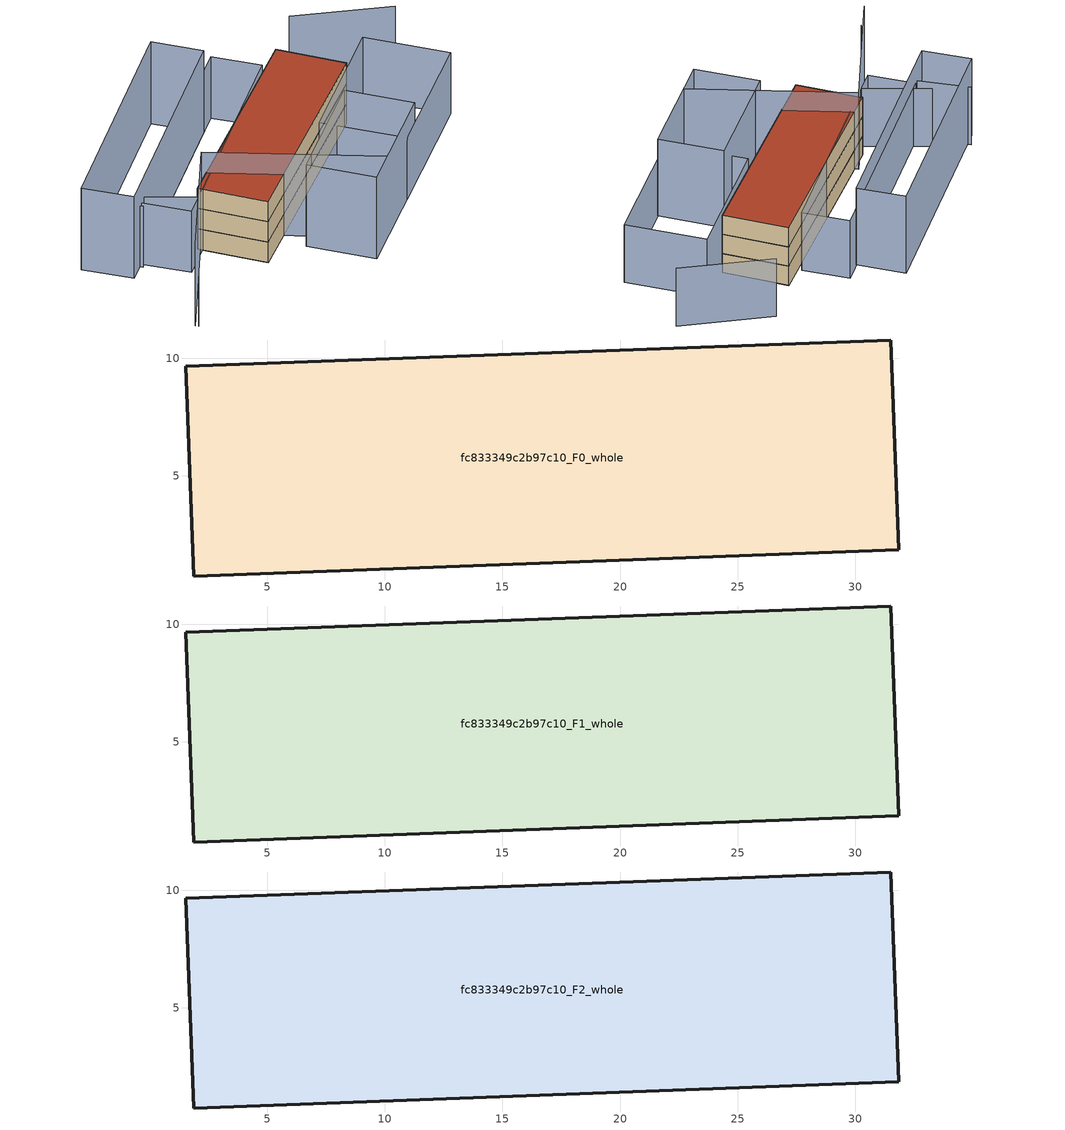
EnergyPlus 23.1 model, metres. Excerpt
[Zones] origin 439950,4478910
fc833349c2b97c10_F0_whole
 floor ground (EU_floor_Construction): 31.84,1.86 31.52,10.77 1.54,9.65 1.88,0.74 z0
 wall outside (EU_wall_Construction): 31.52,10.77 31.84,1.86 1.88,0.74 1.54,9.65 31.52,10.77 z0:3
fc833349c2b97c10_F1_whole
 floor to fc833349c2b97c10_F0_whole (EU_floor_Construction): 31.84,1.86 31.51,10.77 1.54,9.65 1.88,0.74 z3
 wall outside (EU_wall_Construction): 31.52,10.77 31.84,1.86 1.88,0.74 1.54,9.65 31.52,10.77 z3:6
fc833349c2b97c10_F2_whole
 floor to fc833349c2b97c10_F1_whole (EU_floor_Construction): 31.84,1.86 31.51,10.77 1.54,9.65 1.88,0.74 z6
 wall outside (EU_wall_Construction): 31.52,10.77 31.84,1.86 1.88,0.74 1.54,9.65 31.52,10.77 z6:9
 roof outside (EU_roof_Construction): 31.52,10.77 31.84,1.86 1.88,0.74 1.54,9.65 z9
shading: -13.3,4.41 4.69,10.29 / 4.69,10.29 11.61,-10.85 / 23.07,-10.11 7.15,-11.14 / 7.15,-11.14 6.58,-2.34 / 6.58,-2.34 22.5,-1.31 / 22.5,-1.31 23.07,-10.11 / 24.33,17.26 -6.69,14.64 / -6.69,14.64 -7.25,21.21 / -7.25,21.21 23.78,23.83 / 23.78,23.83 24.33,17.26 z0:12; 44.76,0.41 38.36,11.58 / -3.27,17.29 -0.15,8.87 / -0.15,8.87 -13.18,4.05 / -5.32,21.83 -4.17,14.42 / 38.11,-9.12 19.88,-10.32 / 19.88,-10.32 19.15,0.66 / 19.15,0.66 37.39,1.86 / 37.39,1.86 38.11,-9.12 / 27.84,11.15 -3.15,8.61 / -3.15,8.61 -3.67,14.96 / -3.67,14.96 27.32,17.5 / 27.32,17.5 27.84,11.15 z0:9
[Building]
EU S2 Campaign: North Axis=0; Terrain=City; Solar Distribution=FullExterior
[Site:Location]
Madrid: Latitude=40.5; Longitude=-3.5; Time Zone=1; Elevation=609
[SizingPeriod:WeatherFileDays]
AnnualSizingPeriod: Begin Month=1; Begin Day of Month=1; End Month=12; End Day of Month=31; Day of Week for Start Day=Monday; Use Weather File Daylight Saving Period=No; Use Weather File Rain and Snow Indicators=No
[MATERIAL]
EU_InternalMass_Material: Roughness=MediumRough; Thickness=0.1; Conductivity=1; Density=1800; Specific Heat=900; Thermal Absorptance=0.9; Solar Absorptance=0.7; Visible Absorptance=0.7
[MATERIAL:NOMASS] Roughness=MediumRough; Thermal Absorptance=0.9; Solar Absorptance=0.7; Visible Absorptance=0.7
Name | Thermal Resistance
EU_wall_NoMass | 1.60022
EU_roof_NoMass | 1.57597
EU_floor_NoMass | 0.470652
[CONSTRUCTION]
EU_wall_Construction: EU_wall_NoMass
EU_roof_Construction: EU_roof_NoMass
EU_floor_Construction: EU_floor_NoMass
EU_InternalMass_Construction: EU_InternalMass_Material
[ZONE] Type=1; Multiplier=1; Ceiling Height=autocalculate; Volume=802.731; Floor Area=autocalculate; Part of Total Floor Area=Yes
fc833349c2b97c10_F0_whole; fc833349c2b97c10_F1_whole; fc833349c2b97c10_F2_whole
[INTERNALMASS] Construction=EU_InternalMass_Construction; Surface Area=267.577
Name | Zone or ZoneList
fc833349c2b97c10_F0_whole_EU_InternalMass | fc833349c2b97c10_F0_whole
fc833349c2b97c10_F1_whole_EU_InternalMass | fc833349c2b97c10_F1_whole
fc833349c2b97c10_F2_whole_EU_InternalMass | fc833349c2b97c10_F2_whole
[OTHEREQUIPMENT] Fuel Type=Electricity; Design Level Calculation Method=Watts/Area; Power per Zone Floor Area=1; Fraction Latent=0; Fraction Radiant=0; Fraction Lost=0; Carbon Dioxide Generation Rate=0; EndUse Subcategory=EU_Step8_InternalGains
Name | Zone or ZoneList or Space or SpaceList | Schedule
EU_Step8_InternalGain_fc833349c2b97c10_F0_whole_f000 | fc833349c2b97c10_F0_whole | EU_Step8_GainSchedule_fc833349c2b97c10_F0_whole_f000
EU_Step8_InternalGain_fc833349c2b97c10_F1_whole_f000 | fc833349c2b97c10_F1_whole | EU_Step8_GainSchedule_fc833349c2b97c10_F1_whole_f000
EU_Step8_InternalGain_fc833349c2b97c10_F2_whole_f000 | fc833349c2b97c10_F2_whole | EU_Step8_GainSchedule_fc833349c2b97c10_F2_whole_f000
[ZONEVENTILATION:DESIGNFLOWRATE] Schedule=EU_AlwaysOn; Design Flow Rate Calculation Method=AirChanges/Hour; Air Changes per Hour=0.480704; Ventilation Type=Natural; Fan Pressure Rise=0; Fan Total Efficiency=1; Constant Term Coefficient=1; Temperature Term Coefficient=0; Velocity Term Coefficient=0; Velocity Squared Term Coefficient=0; Minimum Indoor Temperature=-100; Maximum Indoor Temperature=100; Delta Temperature=-100; Minimum Outdoor Temperature=-100; Maximum Outdoor Temperature=100; Maximum Wind Speed=40
Name | Zone or ZoneList or Space or SpaceList
EU_ConstantAir_fc833349c2b97c10_F0_whole | fc833349c2b97c10_F0_whole
EU_ConstantAir_fc833349c2b97c10_F1_whole | fc833349c2b97c10_F1_whole
EU_ConstantAir_fc833349c2b97c10_F2_whole | fc833349c2b97c10_F2_whole
[HVACTEMPLATE:THERMOSTAT] Constant Heating Setpoint=20; Constant Cooling Setpoint=50
EU_HeatOnly_fc833349c2b97c10_F0_whole; EU_HeatOnly_fc833349c2b97c10_F1_whole; EU_HeatOnly_fc833349c2b97c10_F2_whole
[HVACTEMPLATE:ZONE:IDEALLOADSAIRSYSTEM] System Availability Schedule=EU_AlwaysOn; Maximum Heating Supply Air Temperature=50; Minimum Cooling Supply Air Temperature=13; Maximum Heating Supply Air Humidity Ratio=0.0156; Minimum Cooling Supply Air Humidity Ratio=0.0077; Heating Limit=NoLimit; Cooling Limit=NoLimit; Heating Availability Schedule=EU_AlwaysOn; Cooling Availability Schedule=EU_CoolingOff; Dehumidification Control Type=ConstantSensibleHeatRatio; Cooling Sensible Heat Ratio=0.7; Dehumidification Setpoint=60; Humidification Control Type=None; Humidification Setpoint=30; Outdoor Air Method=None; Outdoor Air Flow Rate per Person=0.00944; Outdoor Air Flow Rate per Zone Floor Area=0; Outdoor Air Flow Rate per Zone=0; Demand Controlled Ventilation Type=None; Outdoor Air Economizer Type=NoEconomizer; Heat Recovery Type=None; Sensible Heat Recovery Effectiveness=0.7; Latent Heat Recovery Effectiveness=0.65
Name | Template Thermostat
fc833349c2b97c10_F0_whole | EU_HeatOnly_fc833349c2b97c10_F0_whole
fc833349c2b97c10_F1_whole | EU_HeatOnly_fc833349c2b97c10_F1_whole
fc833349c2b97c10_F2_whole | EU_HeatOnly_fc833349c2b97c10_F2_whole
[SIZING:ZONE] Zone Cooling Design Supply Air Temperature Input Method=SupplyAirTemperature; Zone Cooling Design Supply Air Temperature=13; Zone Heating Design Supply Air Temperature Input Method=SupplyAirTemperature; Zone Heating Design Supply Air Temperature=50; Zone Cooling Design Supply Air Humidity Ratio=0.008; Zone Heating Design Supply Air Humidity Ratio=0.008; Cooling Design Air Flow Method=DesignDay; Cooling Design Air Flow Rate=0; Cooling Minimum Air Flow per Zone Floor Area=0.000762; Cooling Minimum Air Flow=0; Cooling Minimum Air Flow Fraction=0.2; Heating Design Air Flow Method=DesignDay; Heating Design Air Flow Rate=0; Heating Maximum Air Flow per Zone Floor Area=0.002032; Heating Maximum Air Flow=0.141576; Heating Maximum Air Flow Fraction=0.3; Account for Dedicated Outdoor Air System=No; Dedicated Outdoor Air System Control Strategy=NeutralSupplyAir; Dedicated Outdoor Air Low Setpoint Temperature for Design=autosize; Dedicated Outdoor Air High Setpoint Temperature for Design=autosize; Zone Load Sizing Method=Sensible Load Only No Latent Load; Zone Latent Cooling Design Supply Air Humidity Ratio Input Method=HumidityRatioDifference; Zone Cooling Design Supply Air Humidity Ratio Difference=0.005; Zone Latent Heating Design Supply Air Humidity Ratio Input Method=HumidityRatioDifference; Zone Humidification Design Supply Air Humidity Ratio Difference=0.005
fc833349c2b97c10_F0_whole; fc833349c2b97c10_F1_whole; fc833349c2b97c10_F2_whole
[SCHEDULE:CONSTANT]
Name | Hourly Value
EU_AlwaysOn | 1
EU_CoolingOff | 0
[SCHEDULE:FILE] Column Number=1; Rows to Skip at Top=0; Number of Hours of Data=8760; Column Separator=Comma; Interpolate to Timestep=No; Minutes per Item=60; Adjust Schedule for Daylight Savings=Yes
Name | File
EU_Step8_GainSchedule_fc833349c2b97c10_F0_whole_f000 | ../../schedules/fc833349c2b97c10/fc833349c2b97c10_F0_whole_f000_gain.csv
EU_Step8_GainSchedule_fc833349c2b97c10_F1_whole_f000 | ../../schedules/fc833349c2b97c10/fc833349c2b97c10_F1_whole_f000_gain.csv
EU_Step8_GainSchedule_fc833349c2b97c10_F2_whole_f000 | ../../schedules/fc833349c2b97c10/fc833349c2b97c10_F2_whole_f000_gain.csv
